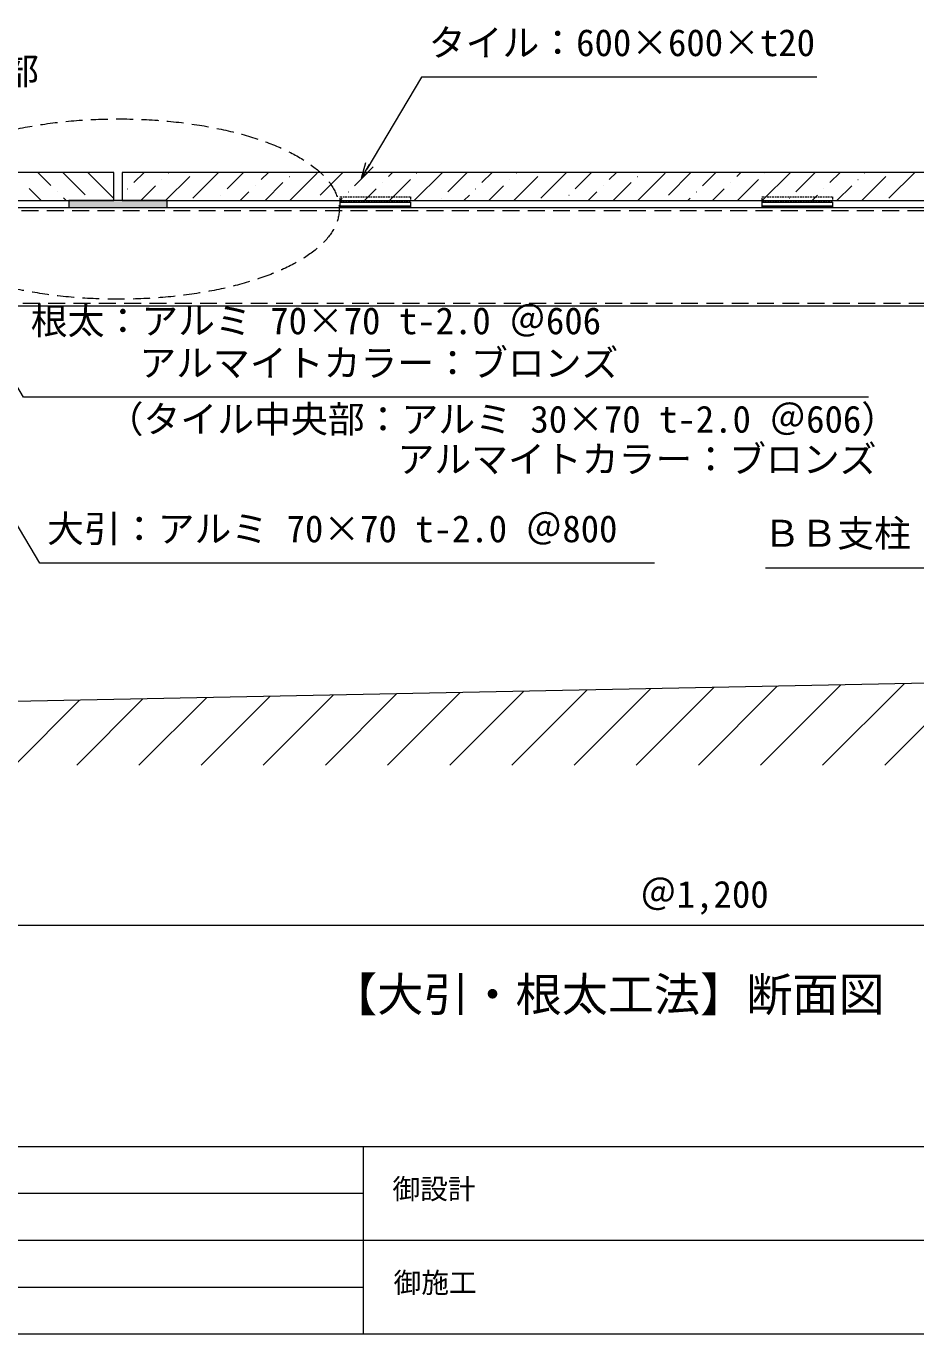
# Model space of a CAD drawing. Units: millimetres, scale not verified, with parts at other scales. Extents: x -4007 to 4007, y -2741 to 2832.
# Drawn here: x -2893 to -1628, y -2741 to -880 of the extents above; entities that cross this region are included whole.
import ezdxf
from ezdxf.enums import TextEntityAlignment as Align

# ---------------------------------------------------------------- set-up
doc = ezdxf.new("R2010")
doc.units = ezdxf.units.MM
doc.header["$LTSCALE"] = 20
doc.linetypes.add('DASHED1', pattern=[1.8, 1.2, -0.6])
for name, color, linetype, lineweight in [('0-0_0-A01-枠A', 4, 'Continuous', 9), ('0-4_0-A11-寸法_詳細', 5, 'Continuous', 9), ('0-5_0', 7, 'Continuous', 9), ('0-8_A-B03-文字_書込_小', 7, 'Continuous', 9), ('0-9_A-E01-仕上太線', 5, 'Continuous', 9), ('0-C_A-D09-金物_鋼材', 1, 'Continuous', 9), ('0-F_A-C03-壁種別', 4, 'Continuous', 9), ('1-1_ｱﾙﾐ', 1, 'Continuous', 9), ('1-2_A-C02-ハッチング', 134, 'Continuous', 9), ('1-6_SUNPO_s', 4, 'Continuous', 9)]:
    doc.layers.add(name, color=color, linetype=linetype, lineweight=lineweight)
doc.layers.add('0-2_0-A02-枠B', color=5, linetype='Continuous')
doc.layers.add('0-6_A-B01-文字_タイトル室名', color=2, linetype='Continuous')
doc.styles.add('ＭＳ ゴシック', font='')
doc.styles.get('ＭＳ ゴシック').set_extended_font_data('MS Gothic')

# ---------------------------------------------------------------- blocks, each defined once
blk = doc.blocks.new('waku')
at = {"layer": '0-0_0-A01-枠A'}
for p, q in [((396.67, 900), (15275.25, 900)), ((3582.79, 900), (3582.79, 633.33)), ((2154.15, 766.67), (3582.79, 766.67)), ((2154.15, 633.33), (3582.79, 633.33)), ((3582.79, 633.33), (3582.79, 366.67)), ((3582.79, 633.33), (5846.56, 633.33)), ((2154.15, 500), (3582.79, 500)), ((396.67, 366.67), (15329.75, 366.67))]:
    blk.add_line(p, q, dxfattribs=at)
at = {"layer": '0-2_0-A02-枠B', "color": 6, "style": 'ＭＳ ゴシック'}
for s, p in [('御設計', (3666.11, 732.78)), ('御施工', (3669.27, 466.12))]:
    blk.add_text(s, height=57.77, dxfattribs=at).set_placement(p, align=Align.BOTTOM_LEFT)
blk = doc.blocks.new('プレートA-C')
at = {"layer": '0-5_0', "linetype": 'DASHED1'}
blk.add_lwpolyline([(-500, 130), (500, 130), (500, 54.1), (-500, 54.1)], close=True, dxfattribs=at)
at = {"layer": '0-5_0'}
blk.add_lwpolyline([(-500, 54.1), (500, 54.1), (500, 0), (-500, 0)], close=True, dxfattribs=at)
blk = doc.blocks.new('G$C93F2C324')
at = {"layer": '0-5_0'}
blk.add_lwpolyline([(-500, 20), (500, 20), (500, 0), (-500, 0)], close=True, dxfattribs=at)
at = {"layer": '1-2_A-C02-ハッチング'}
blk.add_solid([(-500, 20), (-500, 0), (500, 20), (500, 0)], dxfattribs=at)
at = {"layer": '0-C_A-D09-金物_鋼材'}
blk.add_blockref('プレートA-C', (0, 20), dxfattribs=at)
blk = doc.blocks.new('_Open30')
at = {"layer": '1-6_SUNPO_s'}
blk.add_line((0, 0), (-20, 0), dxfattribs=at)
blk.add_lwpolyline([(-20, 5.36), (0, 0), (-20, -5.36)], dxfattribs=at)

msp = doc.modelspace()

# ---------------------------------------------------------------- linework, layer by layer
at = {"layer": '0-4_0-A11-寸法_詳細'}
msp.add_line((-743.49, -2159.78), (-3111.49, -2159.78), dxfattribs=at)
at = {"layer": '0-8_A-B03-文字_書込_小'}
for points in [[(-1768.21, -952.39), (-2330.82, -952.39), (-2408.48, -1083.41)], [(-1694.83, -1408.2), (-2896.84, -1408.2), (-2974.5, -1277.18)], [(-1999.41, -1644.22), (-2873.54, -1644.22), (-3050.59, -1345.52)], [(-1841.28, -1650.71), (-926.22, -1650.71), (-864.99, -1754.03)]]:
    msp.add_lwpolyline(points, dxfattribs=at)
at = {"layer": '0-8_A-B03-文字_書込_小', "linetype": 'DASHED1'}
msp.add_ellipse((-2761.75, -1140.29), major_axis=(-314.05, 0), ratio=0.408588, dxfattribs=at)
at = {"layer": '0-9_A-E01-仕上太線', "color": 4}
msp.add_line((-207.68, -1787.13), (-3727.49, -1857.52), dxfattribs=at)
msp.add_lwpolyline([(-3727.49, -1128.1), (-2768.35, -1128.1), (-2768.35, -1088.1), (-3727.49, -1088.1)], dxfattribs=at)
msp.add_lwpolyline([(-2756.35, -1128.1), (-1556.35, -1128.1), (-1556.35, -1088.1), (-2756.35, -1088.1)], close=True, dxfattribs=at)
at = {"layer": '0-C_A-D09-金物_鋼材'}
msp.add_lwpolyline([(-2832.35, -1138.1), (-2692.35, -1138.1), (-2692.35, -1128.1), (-2832.35, -1128.1)], close=True, dxfattribs=at)
at = {"layer": '0-F_A-C03-壁種別'}
for p, q in [((-2113.7, -1931.56), (-2005.22, -1823.08)), ((-2025.32, -1931.56), (-1915.03, -1821.27)), ((-1936.93, -1931.56), (-1824.84, -1819.47)), ((-1848.54, -1931.56), (-1734.65, -1817.67)), ((-1760.15, -1931.56), (-1644.45, -1815.86)), ((-1671.76, -1931.56), (-1554.26, -1814.06)), ((-2909.2, -1931.56), (-2816.95, -1839.31)), ((-2820.81, -1931.56), (-2726.76, -1837.51)), ((-2732.42, -1931.56), (-2636.57, -1835.71)), ((-2644.03, -1931.56), (-2546.37, -1833.9)), ((-2555.65, -1931.56), (-2456.18, -1832.1)), ((-2467.26, -1931.56), (-2365.99, -1830.29)), ((-2378.87, -1931.56), (-2275.8, -1828.49)), ((-2290.48, -1931.56), (-2185.61, -1826.69)), ((-2202.09, -1931.56), (-2095.41, -1824.88))]:
    msp.add_line(p, q, dxfattribs=at)
at = {"layer": '1-1_ｱﾙﾐ'}
for p, q in [((-3727.49, -1138.1), (-207.68, -1138.1)), ((-3077.49, -1278.1), (-777.49, -1278.1))]:
    msp.add_line(p, q, dxfattribs=at)
at = {"layer": '1-1_ｱﾙﾐ', "color": 4, "linetype": 'DASHED1'}
for p, q in [((-3727.49, -1142.1), (-207.68, -1142.1)), ((-3077.49, -1274.1), (-777.49, -1274.1))]:
    msp.add_line(p, q, dxfattribs=at)
at = {"layer": '1-2_A-C02-ハッチング'}
for p, q in [((-2857.62, -1106.56), (-2876.08, -1088.1)), ((-2809, -1119.82), (-2840.72, -1088.1)), ((-2768.35, -1125.12), (-2804.59, -1088.88)), ((-2739.76, -1102.6), (-2725.26, -1088.1)), ((-2694.55, -1128.1), (-2660.21, -1093.76)), ((-2691.15, -1089.34), (-2689.9, -1088.1)), ((-2655.79, -1124.7), (-2619.19, -1088.1)), ((-2607.18, -1111.44), (-2583.84, -1088.1)), ((-2558.57, -1098.18), (-2548.48, -1088.1)), ((-2518.79, -1093.76), (-2518.59, -1093.76)), ((-2517.77, -1128.1), (-2479.02, -1089.34)), ((-2474.6, -1120.28), (-2442.41, -1088.1)), ((-2425.98, -1107.02), (-2407.06, -1088.1)), ((-2377.37, -1093.76), (-2371.7, -1088.1)), ((-2340.99, -1128.1), (-2300.99, -1088.1)), ((-2337.59, -1089.34), (-2337.39, -1089.34)), ((-2293.4, -1115.86), (-2265.64, -1088.1)), ((-2244.79, -1102.6), (-2230.28, -1088.1)), ((-2199.57, -1128.1), (-2165.24, -1093.76)), ((-2196.17, -1089.34), (-2194.93, -1088.1)), ((-2160.82, -1124.7), (-2124.22, -1088.1)), ((-2112.2, -1111.44), (-2088.86, -1088.1)), ((-2063.59, -1098.18), (-2053.51, -1088.1)), ((-2023.82, -1093.76), (-2023.62, -1093.76)), ((-2022.8, -1128.1), (-1984.04, -1089.34)), ((-1979.62, -1120.28), (-1947.44, -1088.1)), ((-1931.01, -1107.02), (-1912.08, -1088.1)), ((-1882.39, -1093.76), (-1876.73, -1088.1)), ((-1846.02, -1128.1), (-1806.02, -1088.1)), ((-1842.62, -1089.34), (-1842.42, -1089.34)), ((-1798.43, -1115.86), (-1770.66, -1088.1)), ((-1749.81, -1102.6), (-1735.31, -1088.1)), ((-1704.6, -1128.1), (-1670.26, -1093.76)), ((-1701.2, -1089.34), (-1699.95, -1088.1)), ((-1665.84, -1124.7), (-1629.24, -1088.1)), ((-2871.43, -1128.1), (-2888.55, -1110.98)), ((-2848.78, -1115.4), (-2848.58, -1115.4)), ((-2748.6, -1111.44), (-2748.4, -1111.44)), ((-2729.9, -1128.1), (-2708.83, -1107.02)), ((-2699.99, -1098.18), (-2699.79, -1098.18)), ((-2588.48, -1128.1), (-2576.24, -1115.86)), ((-2567.4, -1107.02), (-2567.2, -1107.02)), ((-2553.13, -1128.1), (-2527.63, -1102.6)), ((-2434.82, -1115.86), (-2434.62, -1115.86)), ((-2411.7, -1128.1), (-2395.05, -1111.44)), ((-2386.21, -1102.6), (-2386.01, -1102.6)), ((-2376.35, -1128.1), (-2346.43, -1098.18)), ((-2253.63, -1111.44), (-2253.43, -1111.44)), ((-2234.93, -1128.1), (-2213.85, -1107.02)), ((-2205.01, -1098.18), (-2204.81, -1098.18)), ((-2093.51, -1128.1), (-2081.27, -1115.86)), ((-2072.43, -1107.02), (-2072.23, -1107.02)), ((-2058.15, -1128.1), (-2032.66, -1102.6)), ((-1939.85, -1115.86), (-1939.65, -1115.86)), ((-1916.73, -1128.1), (-1900.07, -1111.44)), ((-1891.23, -1102.6), (-1891.03, -1102.6)), ((-1881.37, -1128.1), (-1851.46, -1098.18)), ((-1758.65, -1111.44), (-1758.45, -1111.44)), ((-1739.95, -1128.1), (-1718.88, -1107.02)), ((-1710.04, -1098.18), (-1709.84, -1098.18)), ((-2836.08, -1128.1), (-2839.94, -1124.24)), ((-2616.02, -1120.28), (-2615.82, -1120.28)), ((-2447.06, -1128.1), (-2443.66, -1124.7)), ((-2302.24, -1124.7), (-2302.04, -1124.7)), ((-2270.28, -1128.1), (-2262.46, -1120.28)), ((-2121.04, -1120.28), (-2120.84, -1120.28)), ((-1952.08, -1128.1), (-1948.69, -1124.7)), ((-1807.26, -1124.7), (-1807.06, -1124.7)), ((-1775.31, -1128.1), (-1767.49, -1120.28))]:
    msp.add_line(p, q, dxfattribs=at)
msp.add_solid([(-2832.35, -1138.1), (-2832.35, -1128.1), (-2692.35, -1138.1), (-2692.35, -1128.1)], dxfattribs=at)

# ---------------------------------------------------------------- block references
at = {"layer": '0-0_0-A01-枠A', "xscale": 0.5, "yscale": 0.5}
msp.add_blockref('waku', (-4205, -2924.31), dxfattribs=at)
at = {"layer": '0-8_A-B03-文字_書込_小', "xscale": 1.125, "yscale": 1.125, "rotation": 239.34367}
msp.add_blockref('_Open30', (-2416.13, -1096.31), dxfattribs=at)
at = {"layer": '0-C_A-D09-金物_鋼材', "xscale": 0.1, "yscale": 0.1}
for p in [(-2396.35, -1138.1), (-1796.35, -1138.1)]:
    msp.add_blockref('G$C93F2C324', p, dxfattribs=at)

# ---------------------------------------------------------------- texts
at = {"layer": '0-4_0-A11-寸法_詳細', "style": 'ＭＳ ゴシック'}
msp.add_text('＠1,200', height=38.42, dxfattribs=at).set_placement((-2020.04, -2146.11), align=Align.BOTTOM_LEFT)
at = {"layer": '0-6_A-B01-文字_タイトル室名', "style": 'ＭＳ ゴシック'}
msp.add_text('【大引・根太工法】断面図\u3000S:1/5', height=48.09, dxfattribs=at).set_placement((-2459.24, -2296.34), align=Align.BOTTOM_LEFT)
at = {"layer": '0-8_A-B03-文字_書込_小', "style": 'ＭＳ ゴシック'}
for s, p in [('タイル：600×600×t20', (-2320.38, -934.16)), ('A部', (-2953.14, -974.38)), ('根太：アルミ 70×70 t-2.0 ＠606', (-2886.4, -1329.97)), ('アルマイトカラー：ブロンズ', (-2731.94, -1389.97)), ('（タイル中央部：アルミ 30×70 t-2.0 ＠606）', (-2778.41, -1469.97)), ('アルマイトカラー：ブロンズ', (-2364.81, -1526.88)), ('大引：アルミ 70×70 t-2.0 ＠800', (-2863.1, -1625.98)), ('ＢＢ支柱 ステンレス板付樹脂束 φ200', (-1844.19, -1632.48))]:
    msp.add_text(s, height=38.42, dxfattribs=at).set_placement(p, align=Align.BOTTOM_LEFT)

doc.saveas('drawing.dxf')
